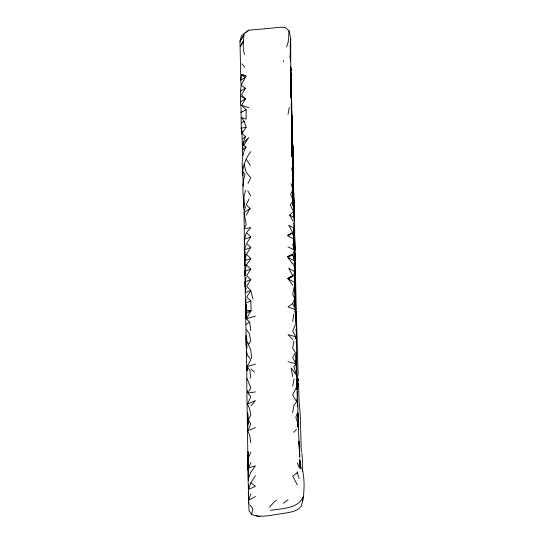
<?xml version="1.0" encoding="UTF-8"?>
<svg xmlns="http://www.w3.org/2000/svg" width="544" height="544" viewBox="0 0 544 544"><rect width="100%" height="100%" fill="white"/><g stroke="black" fill="none" stroke-linecap="round" stroke-linejoin="round"><path stroke-width="0.82" d="M240.407 106.012C240.992 99.035 240.047 92.262 241.196 85.313L245.48 88.21L241.488 94.846L245.514 98.94L241.488 105.312L246.146 109.786L246.14 119.15L241.373 117.45L244.127 121.237L246.146 127.208L242.427 132.96L243.012 134.382L245.466 136.585L242.828 143.48L242.291 150.09L242.604 155.645M292.155 141.263L292.176 156.556L291.931 125.875L292.679 171.863M292.896 168.558L292.393 145.568M294.12 226.712L294.426 239.299M294.59 282.384L294.787 287.871L294.705 274.734L294.923 287.946L294.331 239.244L294.522 257.904M295.44 285.063L295.535 288.3L294.467 226.515M296.208 325.101C295.841 309.142 295.106 293.182 294.977 277.229M296.514 373.68L296.412 365.106L296.575 373.755M246.126 318.886L246.153 313.528M246.704 347.732L246.629 338.47M247.799 422.96L247.642 413.216M248.05 462.883L247.955 454.281L248.078 470.472M291.931 131.247L291.244 94.03L291.543 104.604M293.019 173.618L293.57 200.165L293.223 189.618M293.869 233.6L293.869 232.227L293.896 233.621M294.556 254.728L294.284 231.989M294.726 277.086L294.807 290.034M295.134 289.408L295.365 306.598M296.5 373.3L296.303 354.416L296.528 373.388L296.466 370.444M299.56 454.641L299.336 444.02L299.758 457.32L298.234 424.198L295.827 417.438L297.439 412.991M246.663 346.066L246.582 337.742M292.427 152.456L292.645 168.456L291.958 131.233M292.992 168.613L292.849 157.787M240.802 79.37L239.986 41.283L241.488 35.693L248.662 30.172L264.561 28.832M248.118 457.47L248.016 452.152M291.319 104.734L291.781 122.624M292.216 146.676L292.25 156.652L291.856 129.214M293.692 200.097L293.964 216.056L293.026 152.517M296.752 384.098L296.752 389.518L296.752 383.404M297.31 392.924L297.378 391.415L297.337 396.664L296.983 380.895M248.071 465.1L248.118 459.748L248.241 462.774M248.207 454.424L248.336 469.091M296.766 389.518L296.793 385.75M243.624 145.479L248.649 137.639L242.828 143.48L243.624 145.479L246.024 147.009C239.258 159.052 243.726 173.278 243.039 186.347M245.874 324.115L245.711 313.766L246.146 310.767L251.104 310.658L250.798 300.893L246.738 297.058L250.798 290.489L246.69 286.334L250.798 279.514L246.656 275.611L250.798 269.09L246.439 264.989L250.798 258.604L246.466 254.225L250.798 247.398L246.575 243.413L250.798 236.939L246.466 232.73L250.798 227.603L244.27 228.623L246.146 224.427L244.072 212.622L245.514 206.414M291.829 122.869L290.775 69.006M293.95 206.781L293.026 162.86L293.162 147.22L292.305 142.664M290.224 50.096L290.38 43.513L290.564 59.738M290.761 70.604L290.686 38.311L289.02 30.831L285.403 27.547L280.745 27.2L264.901 28.805M292.842 184.647L292.679 169.98M294.746 228.738L294.583 237.952M245.698 313.262L245.086 281.894L246.146 277.114M248.424 489.532L248.526 484.867M246.405 361.733L246.35 351.254L247.772 355.572L250.798 359.727L247.248 366.615L249.914 370.457L250.798 378.304M241.849 133.294L241.23 127.983L240.999 106.916M293.916 233.634L294.059 228.337L293.488 222.632M297.847 417.071L297.922 407.225L297.337 398.412M293.053 232.703L294.059 228.337L288.721 225.257L292.828 233.002L294.148 239.136L294.032 242.882L294.243 237.388L294.522 257.958L294.44 253.395M248.173 459.782L248.016 475.81L248.778 503.118M297.282 393.802L297.378 391.462M290.686 38.311L290.272 46.233L290.557 40.691M242.828 143.48L242.447 149.07L242.182 139.278L245.466 136.585M248.479 497.576L249.03 510.68L251.682 514.522C261.154 518.092 271.225 514.984 280.84 513.808C287.783 512.428 296.256 512.475 301.043 506.43L302.525 501.908L302.892 497.515M291.822 131.315L291.897 130.363M288.17 42.072L288.674 37.155M288.66 36.414L289.02 30.831M241.026 84.871L240.808 80.165L241.522 74.378L246.146 76.174L241.522 74.378L245.194 77.629L241.488 84.626M292.679 412.753L293.794 405.518L296.609 401.764L297.248 396.862M292.679 321.654L293.699 314.106M246.146 299.132L245.541 303.124L250.798 300.893M293.869 341.074L292.679 348.18L295.406 352.709L292.679 357.34L295.895 363.739L293.828 366.595L296.446 374.802L296.16 375.999M302.634 501.228C304.518 490.838 304.654 479.992 302.457 469.628M250.798 151.606C246.228 157.44 243.392 164.444 242.726 171.836L245.045 174.44C241.305 185.069 243.59 196.425 243.841 207.38L243.447 199.118M288.028 114.322L289.272 107.358M251.682 514.522L252.756 508.524L249.893 504.805M292.679 386.186L294.093 378.821M241.488 127.126L242.141 138.502M294.039 287.436L292.679 294.358L294.848 298.649L292.679 303.538L288.028 306.87L295.419 309.726L294.739 312.331M246.146 288.034L245.235 292.55L250.798 290.489L252.878 298.887M290.04 57.113L290.618 54.393M295.256 338.898L295.766 336.797L292.679 331.112L294.882 325.536M245.575 190.257L243.964 196.561L244.358 205.013M246.146 255.061L244.739 260.596L245.086 275.638M246.14 233.444L244.548 239.21L244.256 247.948L244.82 255.177L244.569 249.948L246.146 244.419M244.372 33.068C243.195 40.052 242.604 47.709 244.474 54.624M250.798 482.8L248.751 489.348L255.449 486.336L250.804 482.786L255.449 475.721M292.992 254.232L294.358 250.009L294.032 237.51M293.604 275.373L294.794 271.748L294.61 260.896L292.794 254.476L287.47 256.775L292.679 254.259M286.593 46.702L288.13 42.214M250.798 494.047L248.628 500.167L255.449 496.509M248.424 478.788L250.798 472.199M283.37 61.744L283.757 60.738M250.798 462.522L248.737 467.86L255.449 465.78L250.954 471.954M246.439 264.989L244.875 271.266L245.201 287.198L245.086 281.894L250.798 279.514M296.854 386.342L292.679 394.951L296.609 401.764M248.622 457.178L250.798 452.139M250.798 442.816L249.642 435.091L247.71 430.834L250.798 424.062L248.513 419.628L250.798 415.092L249.506 408.306L247.493 404.09L250.798 396.916L248.01 393.047L246.833 389.15L247.806 452.275M247.969 183.498L250.798 177.806L246.146 172.332L244.086 164.247M249.05 198.995L246.14 204.87L250.09 208.325L246.146 215.363M303.212 496.93C297.534 509.062 281.982 508.307 270.613 510.354M250.798 330.8L249.703 322.218L246.425 318.73L251.104 310.658M251.695 358.68L250.798 350.445L248.513 344.393L250.798 340.721L249.152 333.282L246.459 329.827M250.798 406.014L255.449 400.568L247.493 404.09M269.409 507.198L274.067 502.058L276.488 500.201M293.665 432.31L296.487 429.542M292.679 220.653L289.741 215.098L293.284 211.766M246.146 32.3L248.662 30.172M242.291 150.09L246.024 147.009M283.376 503.275L288.028 499.739M250.09 208.325L244.072 212.622L244.406 244.664L244.548 239.21L250.798 236.939M296.97 471.832L297.337 472.784L292.679 476.068L297.337 484.956M292.679 264.003L288.028 257.536L292.604 254.456L294.61 260.896L294.617 266.274L294.576 260.379M240.808 80.165L245.194 77.629M240.598 91.032L245.48 88.21M240.53 101.816L245.514 98.94L240.822 96.274M241.393 122.815L244.127 121.237M249.703 322.218L245.874 324.421L246.228 345.712L246.146 336.512M245.711 313.766L250.798 311.005L246.146 310.767M295.113 285.246L294.726 269.355L294.807 271.762L288.64 268.199L293.026 276.1L288.028 278.793L292.679 285.124M240.856 112.377L246.146 109.786M247.71 430.834L255.449 427.543M250.798 247.398L244.569 249.948L244.929 265.86L244.739 260.596L250.798 258.604M250.798 269.09L244.875 271.266L245.065 274.992M255.449 364.106L247.248 366.615L246.412 362.039M246.425 318.73L255.449 316.084M246.146 127.208L241.264 128.262L242.427 132.96M255.449 391.891L248.01 393.047L250.798 387.648L247.024 378.515M255.449 515.746L260.107 516.8M288.028 361.617L295.895 363.739M293.026 276.1L287.79 278.453L292.679 275.427L292.563 275.971L288.028 278.793L295.004 282.622L295.263 293.515L295.154 288.082M295.766 336.797L288.028 334.601L292.679 339.442M241.488 105.312L248.9 107.732M297.337 380.759L298.636 386.818L299.098 401.166L300.247 414.616L301.315 452.098M288.028 246.908L294.358 250.009L294.025 238.279M288.028 257.536L294.61 260.896L294.29 266.091L294.182 262.956M294.148 239.136L288.028 235.96L292.679 232.648L287.654 235.389L292.577 232.975L294.148 239.136L295.011 275.686M289.741 215.098L293.91 217.505L294.005 221.401M297.038 375.489L298.139 380.229L297.031 375.142L298.18 381.181L297.031 375.142M250.798 369.104L254.476 372.069M241.924 63.893L244.807 67.109M296.446 374.802L291.237 368.091L292.679 376.625M246.146 159.113L250.328 165.478M247.785 190.876L250.798 195.962M246.357 340.51L248.513 344.393M292.679 303.538L295.419 309.726M292.679 210.127L290.326 204.687L293.175 200.96L293.23 205.598L292.958 195.14M292.679 199.356L290.625 194.113L292.883 190.046L293.066 195.527M297.337 462.801L299.22 467.758M297.337 472.784L299.112 478.441M292.679 244.351L294.358 250.009L294.052 239.081L294.154 244.514M291.21 183.709L292.679 189.122M297.262 380.65L298.506 385.39M292.393 144.418L292.971 146.771L293.053 152.096L292.944 149.729M297.262 380.732L298.636 386.818M291.713 167.872L292.679 173.672M301.9 453.186L302.668 463.59M298.901 442.762L299.601 451.86L299.363 446.345L299.343 449.392M291.836 121.326L292.794 146.574M291.482 108.63L291.638 120.673M241.788 132.464L241.23 127.983L241.856 133.715M292.624 163.03L292.638 184.579M296.208 329.317L296.949 380.467M294.658 258.645L294.073 237.49M297.337 401.166L297.697 406.47M291.876 122.271L292.373 130.642L290.809 67.415M297.459 402.111L297.67 405.831M296.242 310.202L295.011 253.069M298.146 374.85L296.303 311.433M297.092 385.927L296.745 378.726M296.222 328.658L296.385 331.779L296.147 322.266L296.181 325.319M298.234 424.198L298.513 429.733L297.956 413.29L298.058 426.38M295.113 279.874L295.548 290.374L294.562 258.699M290.782 68.143L290.904 70.679L290.775 66.769M295.31 285.138L295.712 293.78M297.956 426.34L297.847 423.98L297.949 426.312M296.215 341.421L296.31 343.665M292.937 200.824L293.134 205.544L292.93 200.532M295.154 271.959L295.392 282.846L295.018 263.813L295.072 269.151M295.678 310.644L295.963 316.996L295.759 311.746M246.085 335.05L246.534 356.286L246.35 351.254M292.074 135.844L292.101 136.524L292.033 125.072L292.203 130.546M292.699 173.794L292.917 179.044L292.767 173.754M293.223 190.244L292.794 173.869L293.019 184.362L292.944 182.791M294.719 226.372L293.515 189.448M292.958 201.6L293.121 205.537M294.562 279.099L294.834 287.898M296.201 353.144L296.582 373.266L296.351 359.761L296.609 369.526L296.208 360.658M294.576 279.303L294.841 290.013M296.745 380.807L296.942 385.839L296.745 378.23M244.854 251.362L245.058 259.155M246.711 348.507L246.412 340.544L246.711 348.398M294.977 263.833L295.283 272.041L294.76 253.212M302.308 464.168L302.505 471.247M295.147 306.496L295.181 301.328L295.372 306.401M242.597 145.146L242.74 148.906M290.414 60.935L290.224 52.442M291.795 120.578L291.645 115.294L291.951 125.018M292.679 154.476L292.284 135.959M292.203 156.618L291.958 141.984M291.856 132.505L292.162 152.014L291.863 143.256M292.434 168.293L292.407 162.901L292.679 177.895M292.924 189.788L293.944 217.525L293.76 210.8L293.869 216.111M294.637 260.916L294.977 271.857L294.766 263.956M295.827 321.266L295.65 315.894M242.59 144.888L242.76 149.593M248.112 454.376L248.254 459.83M291.577 109.963L291.74 122.278M291.849 125.542L292.012 130.431L291.842 124.964M291.475 115.389L291.618 122.985M292.93 173.951L293.889 212.119L292.944 182.913M294.052 233.709L293.889 229.16L293.978 233.668L293.957 232.179M294.596 264.051L295.018 277.256L294.651 264.024M294.569 279.922L294.658 282.424L294.705 274.734M294.576 280.072L294.658 282.424L294.596 274.802L294.664 282.424M296.215 356.143L296.48 364.079L296.201 354.477M296.201 359.292L296.364 364.011L296.337 359.768M243.603 202.144L243.875 210.113M246.677 340.082L246.622 338.49L246.595 340.129M247.105 365.588L247.139 370.131M246.928 370.097L246.847 367.662L246.765 388.389M291.598 115.321L291.734 119.524L291.394 99.321L291.516 103.278M291.863 125.916L292.012 130.431M291.298 109.806L291.53 122.475M293.087 173.577L293.284 179.527L293.1 174.053M292.393 157.386L292.631 168.402L292.509 163.159M291.842 142.616L292.019 151.932L291.89 142.018L291.951 147.356M293.848 206.727L293.168 174.087M294.27 226.63L294.508 233.974L294.399 228.534M294.936 250.342L294.474 228.582M296.222 356.259L296.392 364.024M247.085 366.717L247.146 370.518M247.139 367.832L247.221 370.178M290.87 88.876L290.999 97.607L290.788 72.801L290.999 83.422M291.217 97.417L290.911 83.477M291.319 100.722L291.394 103.21M292.216 131.09L292.624 152.347L292.359 141.379M291.856 142.882L292.142 152M292.896 181.458L292.679 174.06L292.896 181.2M294.794 289.381L294.63 280.153L294.909 289.972M296.514 369.471L296.262 359.815M296.963 386.281L296.8 380.997L296.983 388.899M247.126 367.826L247.207 370.321M291.319 106.094L291.584 122.325M291.645 115.294L291.768 119.544M291.482 120.761L291.536 122.386L291.543 120.727M292.441 157.828L292.679 167.729L292.55 157.76M293.998 212.18L294.066 215.995L293.91 205.34L294.1 217.614L294.039 212.208M292.4 162.901L292.529 168.348M293.005 184.742L293.298 201.035M294.195 249.914L294.039 244.467L294.127 248.2M294.481 267.192L294.392 264.173L294.426 266.648M295.548 306.496L295.331 295.868L295.426 306.673M295.474 304.388L295.548 306.734M296.208 361.468L296.439 369.43M246.024 308.081L246.16 317.206M246.847 365.527L246.996 370.464L246.935 365.568M291.305 105.522L291.394 108.576L291.305 102.741M291.849 131.872L292.053 141.93M293.454 195.752L293.311 190.291L293.61 201.212M293.121 200.933L293.23 205.734L293.026 190.128L293.325 205.68M293.604 211.956L293.76 217.423L293.515 205.571L293.719 216.199M294.515 253.354L294.399 242.672L294.508 244.718M292.4 174.25L292.767 189.876M295.181 290.584L295.419 298.982M295.106 300.152L295.256 306.564M296.636 373.422L296.385 365.119L296.528 373.483M296.249 363.943L296.398 369.403M242.529 166.342L242.787 175.746L242.651 170.449M246.622 346.038L246.697 348.548M247.649 413.093L247.785 424M247.785 423.885L247.636 413.297M247.67 413.426L247.799 424.252M291.856 132.648L291.938 135.762L291.863 132.049L291.938 135.762M294.508 237.701L294.454 231.894L294.508 233.974M294.732 247.853L294.61 242.549L294.644 247.908M292.135 152.626L292.176 156.604M293.06 195.085L293.25 205.72L293.162 195.024M294.726 271.714L294.535 263.16M294.379 262.936L294.46 266.186M295.256 295.916L295.338 298.935M295.256 304.259L295.113 298.806L295.236 306.551M294.746 285.457L294.855 289.401M246.044 304.361L246.146 308.142L246.085 304.048M247.969 457.558L247.88 454.24L247.942 459.646M248.343 480.542L248.214 465.181M292.951 162.908L293.23 179.5L293.168 173.522M293.699 194.711L293.474 178.724L293.556 185.062M290.306 56.957L290.401 60.744M293.597 194.772L293.624 195.847L293.536 190.42M291.523 115.369L291.693 122.522M293.311 190.291L293.542 200.178M294.569 260.413L294.848 271.782M296.208 353.892L296.33 358.618M296.473 373.232L296.283 365.18L296.412 370.478M246.044 304.484L246.16 309.38M246.085 313.555L246.16 316.581M290.285 54.203L290.408 59.65M290.775 79.791L290.816 81.376L290.768 78.282M293.243 194.976L293.257 195.636L293.202 189.625L293.257 201.008M294.182 242.794L294.304 248.105M292.767 184.504L292.536 173.89M297.84 424.925L297.874 426.435M246.949 366.792L247.017 369.825M247.03 370.076L246.983 367.737L247.024 369.92M247.785 427.312L247.71 421.899L247.792 425.014M247.724 421.906L247.799 425.109M293.726 201.28L294.25 217.702L293.808 200.029M294.454 231.894L295.052 266.526L295.018 263.813M292.842 163.152L292.951 168.28M294.583 245.534L294.685 250.199M291.115 97.675L291.04 94.153L291.122 97.94M291.788 123.06L291.407 110.058L291.53 119.408M291.863 126.317L291.944 130.397L291.856 125.732M293.114 184.804L292.93 173.665L293.1 184.314M294.814 269.3L294.576 256.272M291.489 114.009L291.496 104.632M291.856 132.824L292.04 141.195L291.863 132.124M296.439 365.085L296.555 373.68M292.448 173.937L292.679 186.993M292.971 200.505L293.073 205.462M294.236 262.915L294.304 266.098M296.929 386.301L296.997 389.504M246.16 306.605L246.112 304.327L246.16 308.394M293.862 210.739L293.991 217.552M294.032 228.33L294.141 233.757M294.494 255.456L294.549 253.334L294.671 260.936M292.427 152.164L292.774 168.382M295.066 286.436L294.848 274.659L295.059 288.028L294.95 282.588M291.965 136.605L292.169 146.642M292.4 171.04L292.638 184.532M294.59 285.552L294.664 289.347M246.146 314.337L245.949 304.422L246.085 313.487M246.663 337.81L246.697 340.707M246.466 338.348L246.602 345.501M248.112 451.5L248.227 457.409M294.603 237.184L294.848 250.288M294.542 254.66L294.399 242.672L294.603 250.145M293.039 163.268L292.937 157.835L293.026 162.86M294.345 239.251L294.44 244.684M294.916 274.618L295.011 279.936M292.543 152.395L292.679 159.861M294.515 257.557L294.243 239.197M295.134 293.44L295.222 306.313M295.657 319.614L295.684 321.225M292.284 136.422L292.468 146.819M293.284 190.278L293.175 184.266L293.182 184.844M292.169 135.898L292.278 141.8M292.964 189.761L293.23 205.618M293.053 200.457L293.148 205.489M294.175 264.296L294.216 266.574M292.407 171.85L292.536 179.262M246.146 317.036L246.167 318.26M246.364 338.042L246.405 340.238M294.862 258.529L294.814 255.646L294.923 261.079L294.834 253.171M296.412 365.106L296.534 373.245M295.161 304.205L295.113 301.369L295.161 306.306M292.366 141.746L292.638 168.409M291.23 97.736L290.972 81.471M292.407 163.214L292.488 168.32M290.768 79.764L290.884 86.795M291.74 120.612L291.774 122.896M246.106 304.212L246.16 307.564M294.46 242.638L294.535 247.969M295.072 289.877L295.025 285.301L295.079 289.374M294.148 228.392L294.216 233.804M292.536 147.023L292.679 156.652L292.475 141.685M292.679 152.592L292.828 162.976M292.577 163.118L292.862 179.289L292.794 173.74M292.767 184.606L292.584 173.754M246.595 340.653L246.663 345.46L246.561 337.749M295.025 285.301L295.052 288.021M294.372 263.065L294.406 266.159M291.387 115.444L291.428 119.347M294.664 244.814L294.624 234.042M295.181 301.328L295.215 304.239L295.168 298.84M294.222 232.03L294.236 233.818M294.107 232.098L294.161 237.436M292.475 152.436L292.59 163.01M292.019 151.932L291.985 147.342L291.999 156.461L291.992 151.912M247.67 416.5L247.704 420.09L247.649 413.42M292.427 173.951L292.468 179.302M248.248 465.195L248.288 470.594M292.937 157.542L292.958 163.22M294.549 253.334L294.556 256.686M293.869 232.227L293.882 235.294M247.636 413.114L247.642 414.759M241.488 44.132L240.23 46.798L243.556 40.956L241.488 44.132M241.488 38.665L239.986 41.283L243.671 35.523L241.488 38.665M299.785 446.59L298.914 441.572L299.785 446.59M300.975 468.772L299.819 459.864L300.975 468.772M300.206 468.33L299.588 459.993L300.206 468.33M248.56 497.617L248.329 492.116L248.56 497.617M293.495 195.772L293.447 194.861L293.631 200.124L293.495 195.772M291.972 146.526L291.856 142.8L291.938 146.513M290.829 81.382L290.768 79.043L290.816 81.376M293.338 184.933L293.223 178.867L293.338 184.933M295.392 282.846L295.344 279.745L295.392 282.846M294.807 287.885L294.732 280.092L294.76 287.858"/></g></svg>
